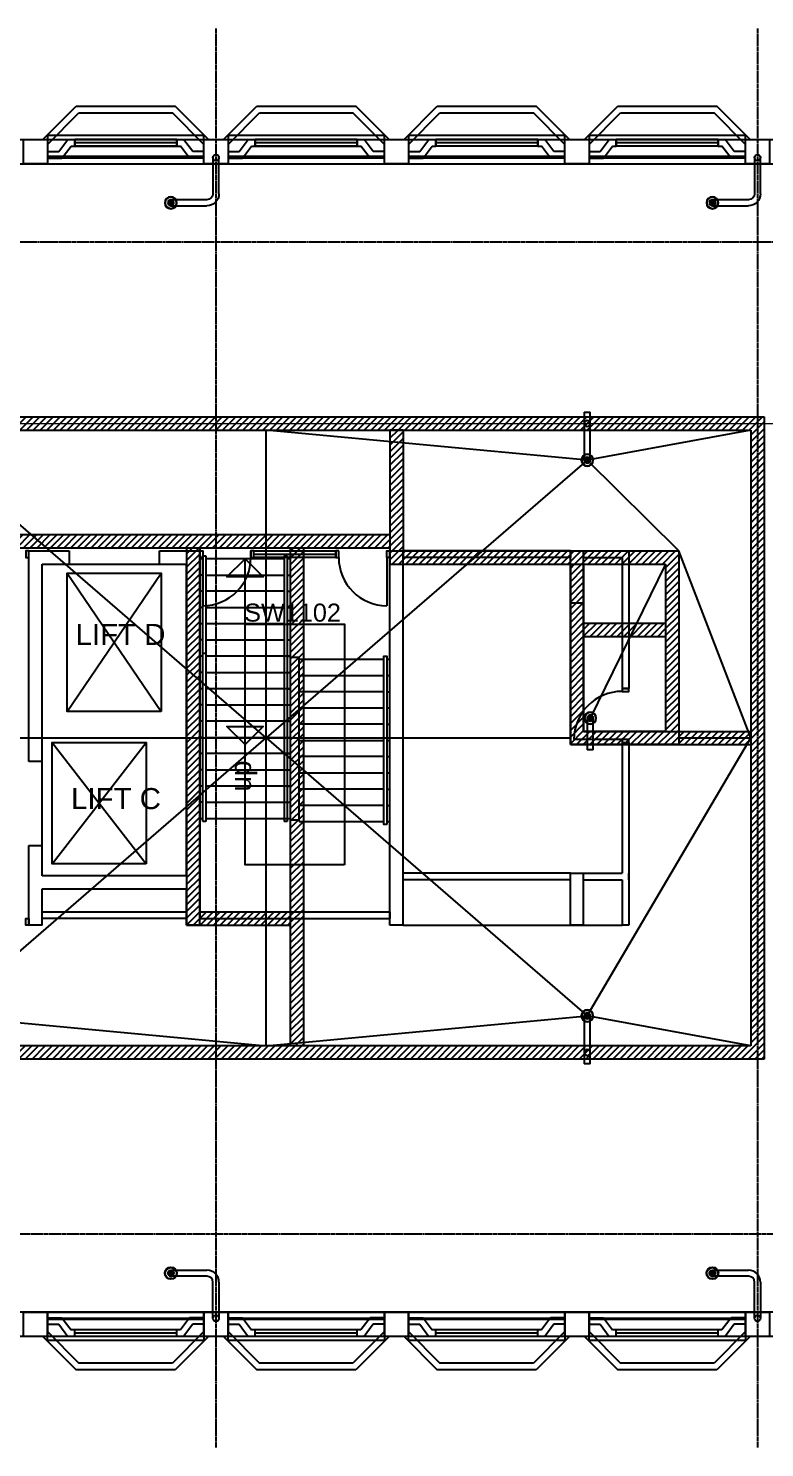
# Model space of a CAD drawing. Header units: millimetres. Extents: x -27283 to 25217, y -11774 to 11826.
# Drawn here: x 350 to 12585, y -11774 to 11826 of the extents above; entities that cross this region are included whole.
import ezdxf

# ---------------------------------------------------------------- set-up
doc = ezdxf.new("R2010")
doc.units = ezdxf.units.MM
doc.linetypes.add('PCENTRE', pattern=[50.8, 31.75, -6.35, 6.35, -6.35])
doc.linetypes.add('PCENTRE2', pattern=[28.575, 19.05, -3.175, 3.175, -3.175])
for name, color, linetype in [('Boundaries_and_building_grids', 140, 'PCENTRE2'), ('Columns_conc_steel_timber', 5, 'Continuous'), ('Eleventh Floor - Doors Windows and Openings', 1, 'Continuous'), ('Eleventh Floor - General', 1, 'Continuous'), ('Eleventh Floor - Stairs', 7, 'Continuous'), ('Eleventh Floor - Structural Members', 7, 'Continuous'), ('Eleventh Floor - Text and Leaders', 7, 'Continuous'), ('Eleventh Floor - Walls', 1, 'Continuous'), ('Lift Motor Room Roof - Piped Services', 7, 'Continuous'), ('Lift Motor Room Roof - Roofs', 7, 'Continuous'), ('Rain_and_storm_water', 1, 'Continuous'), ('Roof - Piped Services', 7, 'Continuous'), ('Roof - Roofs', 7, 'Continuous'), ('Roof - Stairs', 7, 'Continuous'), ('Roof - Structural Members', 7, 'Continuous'), ('Roof - Walls', 7, 'Continuous'), ('Tenth Floor - Doors Windows and Openings', 7, 'Continuous')]:
    doc.layers.add(name, color=color, linetype=linetype)
doc.styles.add('arial', font='arial.ttf')
pattern_1 = [(0, (-13468.7696, -115.976), (0, 6.25), [])]

# ---------------------------------------------------------------- blocks, each defined once
blk = doc.blocks.new('LH RW Outlet')
at = {"layer": 'Roof - Piped Services', "linetype": 'Continuous'}
h = blk.add_hatch(dxfattribs=at)
h.set_pattern_fill('lines', color=2, scale=6.25, style=0)
h.set_pattern_definition(pattern_1)
h.paths.add_polyline_path([(700, -750, -1), (800, -750, -1)])
at = {"layer": 'Roof - Piped Services', "color": 4, "linetype": 'Continuous', "lineweight": -3}
for p, q in [((-50, -600), (-50, 0)), ((50, 0), (50, -600)), ((150, -700), (750, -700)), ((750, -800), (150, -800))]:
    blk.add_line(p, q, dxfattribs=at)
at = {"layer": 'Roof - Piped Services', "color": 4, "linetype": 'Continuous'}
blk.add_circle((750, -750), 100, dxfattribs=at)
at = {"layer": 'Roof - Piped Services', "color": 1, "linetype": 'Continuous'}
for radius in [93.8, 50]:
    blk.add_circle((750, -750), radius, dxfattribs=at)
at = {"layer": 'Roof - Piped Services', "color": 2, "linetype": 'Continuous'}
blk.add_circle((750, -750), 50, dxfattribs=at)
at = {"layer": 'Roof - Piped Services', "color": 4, "linetype": 'Continuous', "lineweight": -3}
for radius in [200, 100]:
    blk.add_arc((150, -600), radius, 180, 270, dxfattribs=at)
blk = doc.blocks.new('RW Outlet upper')
at = {"layer": 'Lift Motor Room Roof - Piped Services', "linetype": 'Continuous'}
h = blk.add_hatch(dxfattribs=at)
h.set_pattern_fill('lines', color=2, scale=6.25, style=0)
h.set_pattern_definition(pattern_1)
h.paths.add_polyline_path([(700, -750, -1), (800, -750, -1)])
at = {"layer": 'Lift Motor Room Roof - Piped Services', "color": 4, "linetype": 'Continuous', "lineweight": -3}
for p, q in [((700, -140, -4080), (700, 50, -4080)), ((800, 50, -4080), (700, 50, -4080)), ((800, 50, -4080), (800, -140, -4080)), ((700, -750), (700, -140)), ((800, -140), (800, -750))]:
    blk.add_line(p, q, dxfattribs=at)
blk.add_circle((750, -140, -4080), 50, dxfattribs=at)
blk.add_circle((750, -140, -4080), 50, dxfattribs=at)
at = {"layer": 'Lift Motor Room Roof - Piped Services', "color": 4, "linetype": 'Continuous'}
blk.add_circle((750, -750), 100, dxfattribs=at)
at = {"layer": 'Lift Motor Room Roof - Piped Services', "color": 1, "linetype": 'Continuous'}
for radius in [93.8, 50]:
    blk.add_circle((750, -750), radius, dxfattribs=at)
at = {"layer": 'Lift Motor Room Roof - Piped Services', "color": 2, "linetype": 'Continuous'}
blk.add_circle((750, -750), 50, dxfattribs=at)
blk = doc.blocks.new('RW Outlet upper(1)')
at = {"layer": 'Lift Motor Room Roof - Piped Services', "linetype": 'Continuous'}
h = blk.add_hatch(dxfattribs=at)
h.set_pattern_fill('lines', color=2, scale=6.25, style=0)
h.set_pattern_definition(pattern_1)
h.paths.add_polyline_path([(700, -750, -1), (800, -750, -1)])
at = {"layer": 'Lift Motor Room Roof - Piped Services', "color": 4, "linetype": 'Continuous', "lineweight": -3}
for p, q in [((700, -750), (700, -221)), ((800, -221), (700, -221)), ((800, -221), (800, -750))]:
    blk.add_line(p, q, dxfattribs=at)
at = {"layer": 'Lift Motor Room Roof - Piped Services', "color": 4, "linetype": 'Continuous'}
blk.add_circle((750, -750), 100, dxfattribs=at)
at = {"layer": 'Lift Motor Room Roof - Piped Services', "color": 1, "linetype": 'Continuous'}
for radius in [93.8, 50]:
    blk.add_circle((750, -750), radius, dxfattribs=at)
at = {"layer": 'Lift Motor Room Roof - Piped Services', "color": 2, "linetype": 'Continuous'}
blk.add_circle((750, -750), 50, dxfattribs=at)

msp = doc.modelspace()

# ---------------------------------------------------------------- hatches: boundary and pattern name
at = {"layer": 'Roof - Walls', "linetype": 'Continuous', "lineweight": -3}
h = msp.add_hatch(dxfattribs=at)
h.set_pattern_fill('ANSI31', color=8, scale=25)
h.paths.add_polyline_path([(-14643, 5366), (12577, 5366), (12577, -5314), (-14643, -5314)])
h.paths.add_polyline_path([(-14423, 5146), (12357, 5146), (12357, -5094), (-14423, -5094)])
h = msp.add_hatch(dxfattribs=at)
h.set_pattern_fill('ANSI31', color=8, scale=25)
h.paths.add_polyline_path([(6577, 5146), (6577, 5146), (6577, 3136), (11157, 3136), (11157, 2916), (6357, 2916), (6357, 5146)])
h = msp.add_hatch(dxfattribs=at)
h.set_pattern_fill('ANSI31', color=8, scale=25)
h.paths.add_polyline_path([(-8423, 3407), (6357, 3407), (6357, 3187), (-8423, 3187)])
h = msp.add_hatch(dxfattribs=at)
h.set_pattern_fill('ANSI31', color=8, scale=25)
h.paths.add_polyline_path([(3197, 3187), (3197, -2864), (4702, -2864), (4702, -2864), (4702, -3084), (2977, -3084), (2977, 3187)])
h = msp.add_hatch(dxfattribs=at)
h.set_pattern_fill('ANSI31', color=8, scale=25)
h.paths.add_polyline_path([(4922, 3187), (4922, -5094), (4702, -5094), (4702, 3187)])
h = msp.add_hatch(dxfattribs=at)
h.set_pattern_fill('ANSI31', color=8, scale=25)
h.paths.add_polyline_path([(9577, 2916), (9577, 136), (12357, 136), (12357, -84), (9357, -84), (9357, 2916)])
h = msp.add_hatch(dxfattribs=at)
h.set_pattern_fill('ANSI31', color=8, scale=25)
h.paths.add_polyline_path([(11157, 2916), (11157, 136), (10937, 136), (10937, 2916)])
h = msp.add_hatch(dxfattribs=at)
h.set_pattern_fill('ANSI31', color=8, scale=25)
h.paths.add_polyline_path([(9577, 1936), (10937, 1936), (10937, 1716), (9577, 1716)])

# ---------------------------------------------------------------- linework, layer by layer
at = {"layer": 'Boundaries_and_building_grids', "color": 140, "linetype": 'PCENTRE', "lineweight": -3}
for p, q in [((3467, 11826), (3467, -11774)), ((12467, 11826), (12467, -11774)), ((-27283, 8276), (25217, 8276)), ((25217, -8224), (-27283, -8224))]:
    msp.add_line(p, q, dxfattribs=at)
at = {"layer": 'Columns_conc_steel_timber', "color": 5, "linetype": 'Continuous', "elevation": 37950}
for points in [[(667, 9576), (267, 9576), (267, 9976), (667, 9976), (667, 9576)], [(3667, 9576), (3267, 9576), (3267, 9976), (3667, 9976), (3667, 9576)], [(6667, 9576), (6267, 9576), (6267, 9976), (6667, 9976), (6667, 9576)], [(9667, 9576), (9267, 9576), (9267, 9976), (9667, 9976), (9667, 9576)], [(12667, 9576), (12267, 9576), (12267, 9976), (12667, 9976), (12667, 9576)], [(667, -9924), (267, -9924), (267, -9524), (667, -9524), (667, -9924)], [(3667, -9924), (3267, -9924), (3267, -9524), (3667, -9524), (3667, -9924)], [(6667, -9924), (6267, -9924), (6267, -9524), (6667, -9524), (6667, -9924)], [(9667, -9924), (9267, -9924), (9267, -9524), (9667, -9524), (9667, -9924)], [(12667, -9924), (12267, -9924), (12267, -9524), (12667, -9524), (12667, -9924)]]:
    msp.add_lwpolyline(points, dxfattribs=at)
at = {"layer": 'Eleventh Floor - Doors Windows and Openings', "color": 1, "linetype": 'Continuous'}
for p, q in [((1120, 9866, 37950), (1120, 9976, 37950)), ((2814, 9976, 37950), (1120, 9976, 37950)), ((2814, 9921, 37950), (1120, 9921, 37950)), ((2814, 9866, 37950), (2814, 9976, 37950)), ((5814, 9976, 37950), (4120, 9976, 37950)), ((4120, 9866, 37950), (4120, 9976, 37950)), ((5814, 9921, 37950), (4120, 9921, 37950)), ((5814, 9866, 37950), (5814, 9976, 37950)), ((7120, 9866, 37950), (7120, 9976, 37950)), ((8814, 9976, 37950), (7120, 9976, 37950)), ((8814, 9921, 37950), (7120, 9921, 37950)), ((8814, 9866, 37950), (8814, 9976, 37950)), ((11814, 9976, 37950), (10120, 9976, 37950)), ((10120, 9866, 37950), (10120, 9976, 37950)), ((11814, 9921, 37950), (10120, 9921, 37950)), ((11814, 9866, 37950), (11814, 9976, 37950)), ((2814, 9866, 37950), (1120, 9866, 37950)), ((5814, 9866, 37950), (4120, 9866, 37950)), ((8814, 9866, 37950), (7120, 9866, 37950)), ((11814, 9866, 37950), (10120, 9866, 37950)), ((4047, 3026, 37950), (4047, 3136, 37950)), ((4097, 3026, 37950), (4097, 3136, 37950)), ((4097, 3136, 37950), (5457, 3136, 37950)), ((4097, 3026, 37950), (4097, 3136, 37950)), ((5457, 3026, 37950), (5457, 3136, 37950)), ((5507, 3026, 37950), (5507, 3136, 37950)), ((3247, 3026, 37950), (3247, 2226, 37950)), ((5457, 3026, 37950), (4097, 3026, 37950)), ((6307, 3026, 37950), (6307, 2226, 37950)), ((10217, 1, 37950), (9417, 1, 37950)), ((357, -3084, 37950), (357, -2974, 37950)), ((1120, -9924, 37950), (1120, -9814, 37950)), ((2814, -9814, 37950), (1120, -9814, 37950)), ((2814, -9869, 37950), (1120, -9869, 37950)), ((2814, -9924, 37950), (2814, -9814, 37950)), ((5814, -9814, 37950), (4120, -9814, 37950)), ((4120, -9924, 37950), (4120, -9814, 37950)), ((5814, -9869, 37950), (4120, -9869, 37950)), ((5814, -9924, 37950), (5814, -9814, 37950)), ((7120, -9924, 37950), (7120, -9814, 37950)), ((8814, -9814, 37950), (7120, -9814, 37950)), ((8814, -9869, 37950), (7120, -9869, 37950)), ((8814, -9924, 37950), (8814, -9814, 37950)), ((11814, -9814, 37950), (10120, -9814, 37950)), ((10120, -9924, 37950), (10120, -9814, 37950)), ((11814, -9869, 37950), (10120, -9869, 37950)), ((11814, -9924, 37950), (11814, -9814, 37950)), ((2814, -9924, 37950), (1120, -9924, 37950)), ((5814, -9924, 37950), (4120, -9924, 37950)), ((8814, -9924, 37950), (7120, -9924, 37950)), ((11814, -9924, 37950), (10120, -9924, 37950))]:
    msp.add_line(p, q, dxfattribs=at)
at = {"layer": 'Eleventh Floor - Doors Windows and Openings', "color": 1, "linetype": 'Continuous', "elevation": 37950}
for points in [[(357, 3136), (307, 3136), (307, 3026), (357, 3026), (357, 3136)], [(3247, 3026), (3197, 3026), (3197, 3136), (3247, 3136), (3247, 3026)], [(4097, 3081), (4097, 3081), (5457, 3081)], [(6357, 3026), (6307, 3026), (6307, 3136), (6357, 3136), (6357, 3026)], [(10217, 851), (10217, 801), (10327, 801), (10327, 851), (10217, 851)], [(10217, 1), (10217, -49), (10327, -49), (10327, 1), (10217, 1)], [(357, -3084), (307, -3084), (307, -2974), (357, -2974), (357, -3084)]]:
    msp.add_lwpolyline(points, dxfattribs=at)
for points in [[(4097, 3136), (4047, 3136), (4047, 3026), (4097, 3026)], [(5507, 3136), (5457, 3136), (5457, 3026), (5507, 3026)]]:
    msp.add_lwpolyline(points, close=True, dxfattribs=at)
at = {"layer": 'Eleventh Floor - Doors Windows and Openings', "color": 1, "linetype": 'Continuous'}
for centre, start, end in [((3247, 3026, 37950), 270, 0), ((6307, 3026, 37950), 180, 270), ((10217, 1, 37950), 90, 180)]:
    msp.add_arc(centre, 800, start, end, dxfattribs=at)
at = {"layer": 'Eleventh Floor - General', "color": 1, "linetype": 'Continuous', "lineweight": 0}
msp.add_xline((-11653, 5256, 37950), (1, 0), dxfattribs=at)
at = {"layer": 'Eleventh Floor - Stairs', "color": 8, "linetype": 'Continuous'}
for p, q in [((996, 2764, 37950), (2558, 464, 37950)), ((996, 464, 37950), (2558, 2764, 37950)), ((746, -2068, 37950), (2309, -47, 37950)), ((746, -47, 37950), (2309, -2068, 37950))]:
    msp.add_line(p, q, dxfattribs=at)
at = {"layer": 'Eleventh Floor - Stairs', "color": 1, "linetype": 'Continuous'}
for p, q in [((3247, 1436, 37950), (3297, 1436, 37950)), ((3247, -1364, 37950), (3247, 1436, 37950)), ((3297, 1436, 37950), (3297, -1364, 37950)), ((3197, -1314, 37950), (3197, 1386, 37950)), ((3247, 1386, 37950), (3197, 1386, 37950)), ((4702, 1386, 37950), (3297, 1386, 37950)), ((4702, 1386, 37950), (4702, -1339, 37950)), ((4702, 1370, 37950), (4852, 1370, 37950)), ((4852, -1364, 37950), (4852, 1370, 37950)), ((4852, 1336, 37950), (6257, 1336, 37950)), ((6307, 1336, 37950), (6357, 1336, 37950)), ((6357, -1364, 37950), (6357, 1336, 37950)), ((3247, 1116, 37950), (3197, 1116, 37950)), ((3297, 1116, 37950), (4702, 1116, 37950)), ((4852, 1066, 37950), (6257, 1066, 37950)), ((6307, 1066, 37950), (6357, 1066, 37950)), ((3247, 846, 37950), (3197, 846, 37950)), ((4702, 846, 37950), (3297, 846, 37950)), ((6257, 796, 37950), (4852, 796, 37950)), ((6307, 796, 37950), (6357, 796, 37950)), ((3247, 576, 37950), (3197, 576, 37950)), ((3297, 576, 37950), (4702, 576, 37950)), ((4852, 526, 37950), (6257, 526, 37950)), ((6307, 526, 37950), (6357, 526, 37950)), ((3247, 306, 37950), (3197, 306, 37950)), ((4702, 306, 37950), (3297, 306, 37950)), ((6257, 256, 37950), (4852, 256, 37950)), ((6307, 256, 37950), (6357, 256, 37950)), ((3247, 36, 37950), (3197, 36, 37950)), ((3297, 36, 37950), (4702, 36, 37950)), ((3247, -234, 37950), (3197, -234, 37950)), ((4702, -234, 37950), (3297, -234, 37950)), ((4852, -14, 37950), (6257, -14, 37950)), ((6307, -14, 37950), (6357, -14, 37950)), ((6257, -284, 37950), (4852, -284, 37950)), ((6307, -284, 37950), (6357, -284, 37950)), ((3247, -504, 37950), (3197, -504, 37950)), ((3297, -504, 37950), (4702, -504, 37950)), ((4852, -554, 37950), (6257, -554, 37950)), ((6307, -554, 37950), (6357, -554, 37950)), ((3247, -774, 37950), (3197, -774, 37950)), ((4702, -774, 37950), (3297, -774, 37950)), ((6257, -824, 37950), (4852, -824, 37950)), ((6307, -824, 37950), (6357, -824, 37950)), ((3247, -1044, 37950), (3197, -1044, 37950)), ((3297, -1044, 37950), (4702, -1044, 37950)), ((6257, -1094, 37950), (4852, -1094, 37950)), ((6307, -1094, 37950), (6357, -1094, 37950)), ((3197, -1314, 37950), (3247, -1314, 37950)), ((3297, -1364, 37950), (3247, -1364, 37950)), ((3297, -1314, 37950), (4702, -1314, 37950)), ((4852, -1339, 37950), (4702, -1339, 37950)), ((4852, -1364, 37950), (6257, -1364, 37950)), ((6307, -1364, 37950), (6357, -1364, 37950))]:
    msp.add_line(p, q, dxfattribs=at)
at = {"layer": 'Eleventh Floor - Stairs', "color": 8, "linetype": 'Continuous', "elevation": 37950}
for points in [[(2558, 464), (996, 464), (996, 2764), (2558, 2764), (2558, 464)], [(2309, -2068), (746, -2068), (746, -47), (2309, -47), (2309, -2068)]]:
    msp.add_lwpolyline(points, dxfattribs=at)
at = {"layer": 'Eleventh Floor - Stairs', "color": 1, "linetype": 'Continuous', "elevation": 37950}
for points in [[(3950, 216), (3950, 1917), (5605, 1917), (5605, -2084)], [(6307, -1414), (6257, -1414), (6257, 1386), (6307, 1386), (6307, -1414)], [(3950, -84), (3650, 216), (4250, 216), (3950, -84)], [(5605, -2084), (3950, -2084), (3950, -84)]]:
    msp.add_lwpolyline(points, dxfattribs=at)
at = {"layer": 'Eleventh Floor - Structural Members', "color": 5, "linetype": 'Continuous'}
for p, q in [((357, -364, 37950), (357, 3136, 37950)), ((357, 3136, 37950), (1027, 3136, 37950)), ((1027, 3136, 37950), (1027, 2916, 37950)), ((2527, 3136, 37950), (3197, 3136, 37950)), ((2527, 2916, 37950), (2527, 3136, 37950)), ((3197, -3084, 37950), (3197, 3136, 37950)), ((6357, 3136, 37950), (6577, 3136, 37950)), ((6357, -3084, 37950), (6357, 3136, 37950)), ((6577, 3136, 37950), (6577, 3026, 37950)), ((6577, -3084, 37950), (6577, 3136, 37950)), ((9357, 3136, 37950), (9357, 3026, 37950)), ((9357, 2276, 37950), (9357, 3136, 37950)), ((9357, 3136, 37950), (9577, 3136, 37950)), ((9577, 3136, 37950), (9577, 3026, 37950)), ((9577, 2276, 37950), (9577, 3136, 37950)), ((577, -364, 37950), (577, 2916, 37950)), ((577, 2916, 37950), (1027, 2916, 37950)), ((1027, 2916, 37950), (2527, 2916, 37950)), ((2527, 2916, 37950), (2977, 2916, 37950)), ((2977, -2264, 37950), (2977, 2916, 37950)), ((9357, 2276, 37950), (9577, 2276, 37950)), ((577, -364, 37950), (357, -364, 37950)), ((577, -1764, 37950), (577, -364, 37950)), ((357, -3084, 37950), (357, -1764, 37950)), ((357, -1764, 37950), (577, -1764, 37950)), ((577, -2264, 37950), (577, -1764, 37950)), ((2977, -2264, 37950), (577, -2264, 37950)), ((6577, -2334, 37950), (6577, -2224, 37950)), ((9357, -2334, 37950), (9357, -2224, 37950)), ((9357, -3084, 37950), (9357, -2224, 37950)), ((9357, -2224, 37950), (9577, -2224, 37950)), ((9577, -2334, 37950), (9577, -2224, 37950)), ((9577, -3084, 37950), (9577, -2224, 37950)), ((577, -3084, 37950), (577, -2484, 37950)), ((577, -2484, 37950), (2977, -2484, 37950)), ((2977, -3084, 37950), (2977, -2484, 37950)), ((577, -3084, 37950), (357, -3084, 37950)), ((3197, -3084, 37950), (2977, -3084, 37950)), ((6577, -3084, 37950), (6357, -3084, 37950)), ((9577, -3084, 37950), (9357, -3084, 37950))]:
    msp.add_line(p, q, dxfattribs=at)
at = {"layer": 'Eleventh Floor - Structural Members', "color": 5, "linetype": 'Continuous', "elevation": 37950}
for points in [[(667, 9576), (267, 9576), (267, 9976), (667, 9976), (667, 9576)], [(3667, 9576), (3267, 9576), (3267, 9976), (3667, 9976), (3667, 9576)], [(6667, 9576), (6267, 9576), (6267, 9976), (6667, 9976), (6667, 9576)], [(9667, 9576), (9267, 9576), (9267, 9976), (9667, 9976), (9667, 9576)], [(12667, 9576), (12267, 9576), (12267, 9976), (12667, 9976), (12667, 9576)], [(667, -9924), (267, -9924), (267, -9524), (667, -9524), (667, -9924)], [(3667, -9924), (3267, -9924), (3267, -9524), (3667, -9524), (3667, -9924)], [(6667, -9924), (6267, -9924), (6267, -9524), (6667, -9524), (6667, -9924)], [(9667, -9924), (9267, -9924), (9267, -9524), (9667, -9524), (9667, -9924)], [(12667, -9924), (12267, -9924), (12267, -9524), (12667, -9524), (12667, -9924)]]:
    msp.add_lwpolyline(points, dxfattribs=at)
at = {"layer": 'Eleventh Floor - Walls', "color": 3, "linetype": 'Continuous'}
for p, q in [((592, 9976, 37950), (1144, 10531, 37950)), ((667, 9894, 37950), (1190, 10421, 37950)), ((1144, 10531, 37950), (2790, 10531, 37950)), ((1190, 10421, 37950), (2744, 10421, 37950)), ((3267, 9894, 37950), (2744, 10421, 37950)), ((3343, 9976, 37950), (2790, 10531, 37950)), ((3592, 9976, 37950), (4144, 10531, 37950)), ((3667, 9894, 37950), (4190, 10421, 37950)), ((4144, 10531, 37950), (5790, 10531, 37950)), ((4190, 10421, 37950), (5744, 10421, 37950)), ((6267, 9894, 37950), (5744, 10421, 37950)), ((6343, 9976, 37950), (5790, 10531, 37950)), ((6592, 9976, 37950), (7144, 10531, 37950)), ((6667, 9894, 37950), (7190, 10421, 37950)), ((7144, 10531, 37950), (8790, 10531, 37950)), ((7190, 10421, 37950), (8744, 10421, 37950)), ((9267, 9894, 37950), (8744, 10421, 37950)), ((9343, 9976, 37950), (8790, 10531, 37950)), ((9592, 9976, 37950), (10144, 10531, 37950)), ((9667, 9894, 37950), (10190, 10421, 37950)), ((10144, 10531, 37950), (11790, 10531, 37950)), ((10190, 10421, 37950), (11744, 10421, 37950)), ((12267, 9894, 37950), (11744, 10421, 37950)), ((12343, 9976, 37950), (11790, 10531, 37950)), ((854, 9776, 37950), (1004, 9976, 37950)), ((1004, 9976, 37950), (2930, 9976, 37950)), ((1120, 9976, 37950), (1120, 9866, 37950)), ((2814, 9976, 37950), (2814, 9866, 37950)), ((3081, 9776, 37950), (2930, 9976, 37950)), ((3854, 9776, 37950), (4004, 9976, 37950)), ((4004, 9976, 37950), (5930, 9976, 37950)), ((4120, 9976, 37950), (4120, 9866, 37950)), ((5814, 9976, 37950), (5814, 9866, 37950)), ((6081, 9776, 37950), (5930, 9976, 37950)), ((6854, 9776, 37950), (7004, 9976, 37950)), ((7004, 9976, 37950), (7120, 9976, 37950)), ((7120, 9976, 37950), (7120, 9866, 37950)), ((8814, 9976, 37950), (8814, 9866, 37950)), ((8814, 9976, 37950), (8930, 9976, 37950)), ((9081, 9776, 37950), (8930, 9976, 37950)), ((9854, 9776, 37950), (10004, 9976, 37950)), ((10004, 9976, 37950), (10120, 9976, 37950)), ((10120, 9976, 37950), (10120, 9866, 37950)), ((11814, 9976, 37950), (11930, 9976, 37950)), ((11814, 9976, 37950), (11814, 9866, 37950)), ((12081, 9776, 37950), (11930, 9976, 37950)), ((667, 9776, 37950), (854, 9776, 37950)), ((908, 9666, 37950), (1058, 9866, 37950)), ((1058, 9866, 37950), (2876, 9866, 37950)), ((3027, 9666, 37950), (2876, 9866, 37950)), ((3267, 9776, 37950), (3081, 9776, 37950)), ((3667, 9776, 37950), (3854, 9776, 37950)), ((3908, 9666, 37950), (4058, 9866, 37950)), ((4058, 9866, 37950), (5876, 9866, 37950)), ((6027, 9666, 37950), (5876, 9866, 37950)), ((6267, 9776, 37950), (6081, 9776, 37950)), ((6667, 9776, 37950), (6854, 9776, 37950)), ((6908, 9666, 37950), (7058, 9866, 37950)), ((7058, 9866, 37950), (7120, 9866, 37950)), ((8814, 9866, 37950), (8876, 9866, 37950)), ((9027, 9666, 37950), (8876, 9866, 37950)), ((9267, 9776, 37950), (9081, 9776, 37950)), ((9667, 9776, 37950), (9854, 9776, 37950)), ((9908, 9666, 37950), (10058, 9866, 37950)), ((10058, 9866, 37950), (10120, 9866, 37950)), ((11814, 9866, 37950), (11876, 9866, 37950)), ((12027, 9666, 37950), (11876, 9866, 37950)), ((12267, 9776, 37950), (12081, 9776, 37950)), ((667, 9666, 37950), (908, 9666, 37950)), ((3267, 9666, 37950), (3027, 9666, 37950)), ((3667, 9666, 37950), (3908, 9666, 37950)), ((6267, 9666, 37950), (6027, 9666, 37950)), ((6667, 9666, 37950), (6908, 9666, 37950)), ((9267, 9666, 37950), (9027, 9666, 37950)), ((9667, 9666, 37950), (9908, 9666, 37950)), ((12267, 9666, 37950), (12027, 9666, 37950)), ((667, -9614, 37950), (908, -9614, 37950)), ((908, -9614, 37950), (1058, -9814, 37950)), ((3027, -9614, 37950), (2876, -9814, 37950)), ((3267, -9614, 37950), (3027, -9614, 37950)), ((3667, -9614, 37950), (3908, -9614, 37950)), ((3908, -9614, 37950), (4058, -9814, 37950)), ((6027, -9614, 37950), (5876, -9814, 37950)), ((6267, -9614, 37950), (6027, -9614, 37950)), ((6667, -9614, 37950), (6908, -9614, 37950)), ((6908, -9614, 37950), (7058, -9814, 37950)), ((9027, -9614, 37950), (8876, -9814, 37950)), ((9267, -9614, 37950), (9027, -9614, 37950)), ((9667, -9614, 37950), (9908, -9614, 37950)), ((9908, -9614, 37950), (10058, -9814, 37950)), ((12027, -9614, 37950), (11876, -9814, 37950)), ((12267, -9614, 37950), (12027, -9614, 37950)), ((667, -9724, 37950), (854, -9724, 37950)), ((667, -9842, 37950), (1190, -10369, 37950)), ((854, -9724, 37950), (1004, -9924, 37950)), ((1120, -9814, 37950), (1058, -9814, 37950)), ((1120, -9924, 37950), (1120, -9814, 37950)), ((3267, -9842, 37950), (2744, -10369, 37950)), ((2814, -9924, 37950), (2814, -9814, 37950)), ((2876, -9814, 37950), (2814, -9814, 37950)), ((3081, -9724, 37950), (2930, -9924, 37950)), ((3267, -9724, 37950), (3081, -9724, 37950)), ((3667, -9724, 37950), (3854, -9724, 37950)), ((3667, -9842, 37950), (4190, -10369, 37950)), ((3854, -9724, 37950), (4004, -9924, 37950)), ((4120, -9814, 37950), (4058, -9814, 37950)), ((4120, -9924, 37950), (4120, -9814, 37950)), ((6267, -9842, 37950), (5744, -10369, 37950)), ((5814, -9924, 37950), (5814, -9814, 37950)), ((5876, -9814, 37950), (5814, -9814, 37950)), ((6081, -9724, 37950), (5930, -9924, 37950)), ((6267, -9724, 37950), (6081, -9724, 37950)), ((6667, -9724, 37950), (6854, -9724, 37950)), ((6667, -9842, 37950), (7190, -10369, 37950)), ((6854, -9724, 37950), (7004, -9924, 37950)), ((7120, -9814, 37950), (7058, -9814, 37950)), ((7120, -9924, 37950), (7120, -9814, 37950)), ((9267, -9842, 37950), (8744, -10369, 37950)), ((8814, -9924, 37950), (8814, -9814, 37950)), ((8876, -9814, 37950), (8814, -9814, 37950)), ((9081, -9724, 37950), (8930, -9924, 37950)), ((9267, -9724, 37950), (9081, -9724, 37950)), ((9667, -9724, 37950), (9854, -9724, 37950)), ((9667, -9842, 37950), (10190, -10369, 37950)), ((9854, -9724, 37950), (10004, -9924, 37950)), ((10120, -9814, 37950), (10058, -9814, 37950)), ((10120, -9924, 37950), (10120, -9814, 37950)), ((12267, -9842, 37950), (11744, -10369, 37950)), ((11876, -9814, 37950), (11814, -9814, 37950)), ((11814, -9924, 37950), (11814, -9814, 37950)), ((12081, -9724, 37950), (11930, -9924, 37950)), ((12267, -9724, 37950), (12081, -9724, 37950)), ((592, -9924, 37950), (1144, -10479, 37950)), ((1120, -9924, 37950), (1004, -9924, 37950)), ((3343, -9924, 37950), (2790, -10479, 37950)), ((2930, -9924, 37950), (2814, -9924, 37950)), ((3592, -9924, 37950), (4144, -10479, 37950)), ((4120, -9924, 37950), (4004, -9924, 37950)), ((6343, -9924, 37950), (5790, -10479, 37950)), ((5930, -9924, 37950), (5814, -9924, 37950)), ((6592, -9924, 37950), (7144, -10479, 37950)), ((7120, -9924, 37950), (7004, -9924, 37950)), ((9343, -9924, 37950), (8790, -10479, 37950)), ((8930, -9924, 37950), (8814, -9924, 37950)), ((9592, -9924, 37950), (10144, -10479, 37950)), ((10120, -9924, 37950), (10004, -9924, 37950)), ((12343, -9924, 37950), (11790, -10479, 37950)), ((11930, -9924, 37950), (11814, -9924, 37950)), ((2744, -10369, 37950), (1190, -10369, 37950)), ((5744, -10369, 37950), (4190, -10369, 37950)), ((8744, -10369, 37950), (7190, -10369, 37950)), ((11744, -10369, 37950), (10190, -10369, 37950)), ((2790, -10479, 37950), (1144, -10479, 37950)), ((5790, -10479, 37950), (4144, -10479, 37950)), ((8790, -10479, 37950), (7144, -10479, 37950)), ((11790, -10479, 37950), (10144, -10479, 37950))]:
    msp.add_line(p, q, dxfattribs=at)
at = {"layer": 'Eleventh Floor - Walls', "color": 2, "linetype": 'Continuous'}
for p, q in [((9357, 3136, 37950), (6577, 3136, 37950)), ((9577, 3136, 37950), (10327, 3136, 37950)), ((10327, 3136, 37950), (10327, 851, 37950)), ((9357, 3026, 37950), (6577, 3026, 37950)), ((9577, 3026, 37950), (10217, 3026, 37950)), ((10217, 3026, 37950), (10217, 851, 37950)), ((10217, 851, 37950), (10327, 851, 37950)), ((10217, -49, 37950), (10217, -2224, 37950)), ((10217, -49, 37950), (10327, -49, 37950)), ((10327, -49, 37950), (10327, -3084, 37950)), ((9357, -2224, 37950), (6577, -2224, 37950)), ((9357, -2334, 37950), (6577, -2334, 37950)), ((9577, -2224, 37950), (10217, -2224, 37950)), ((9577, -2334, 37950), (10217, -2334, 37950)), ((10217, -2334, 37950), (10217, -3084, 37950)), ((10327, -2334, 37950), (10327, -2224, 37950)), ((10327, -3084, 37950), (10217, -3084, 37950))]:
    msp.add_line(p, q, dxfattribs=at)
at = {"layer": 'Eleventh Floor - Walls', "linetype": 'Continuous'}
msp.add_line((6577, -3084, 37950), (10217, -3084, 37950), dxfattribs=at)
at = {"layer": 'Eleventh Floor - Walls', "color": 2, "linetype": 'Continuous', "elevation": 37950}
for points in [[(2977, -2974), (577, -2974), (577, -2864), (2977, -2864), (2977, -2974)], [(3197, -2864), (3197, -2974), (6357, -2974)], [(3197, -2864), (6357, -2864), (6357, -2974)]]:
    msp.add_lwpolyline(points, dxfattribs=at)
at = {"layer": 'Lift Motor Room Roof - Roofs', "color": 4, "linetype": 'Continuous', "lineweight": -3}
for p, q in [((-14643, 5366, 46830), (12577, 5366, 46830)), ((12577, 5366, 46830), (12577, -5314, 46830)), ((9357, -84, 46830), (9357, 3136, 46830)), ((9357, 3136, 46830), (11157, 3136, 46830)), ((11157, 3136, 46830), (11157, -84, 46830)), ((11157, -84, 46830), (9357, -84, 46830)), ((12577, -5314, 46830), (-14643, -5314, 46830))]:
    msp.add_line(p, q, dxfattribs=at)
at = {"layer": 'Lift Motor Room Roof - Roofs', "color": 3, "linetype": 'Continuous', "lineweight": -3}
for p, q in [((-14423, 5146, 46830), (12357, 5146, 46830)), ((12357, 5146, 46830), (12357, -5094, 46830)), ((9577, 136, 46830), (9577, 2916, 46830)), ((9577, 2916, 46830), (10937, 2916, 46830)), ((10937, 2916, 46830), (10937, 136, 46830)), ((10937, 136, 46830), (9577, 136, 46830)), ((12357, -5094, 46830), (-14423, -5094, 46830))]:
    msp.add_line(p, q, dxfattribs=at)
at = {"layer": 'Lift Motor Room Roof - Roofs', "color": 1, "linetype": 'Continuous', "lineweight": -3}
for p, q in [((4302, -5094, 46830), (4302, 5146, 46830)), ((9637, 4646, 46830), (4302, 5146, 46830)), ((12357, 5146, 46830), (9637, 4646, 46830)), ((4302, 26, 46830), (-1033, 4646, 46830)), ((9637, 4646, 46830), (4302, 26, 46830)), ((11157, 3136, 46830), (9637, 4646, 46830)), ((12357, 26, 46830), (11157, 3136, 46830)), ((10937, 2916, 46830), (9687, 356, 46830)), ((-14423, 26, 46830), (9357, 26, 46830)), ((-1033, -4594, 46830), (4302, 26, 46830)), ((4302, 26, 46830), (9637, -4594, 46830)), ((9637, -4594, 46830), (12357, 26, 46830)), ((11157, 26, 46830), (12357, 26, 46830)), ((-1033, -4594, 46830), (4302, -5094, 46830)), ((4302, -5094, 46830), (9637, -4594, 46830)), ((12357, -5094, 46830), (9637, -4594, 46830))]:
    msp.add_line(p, q, dxfattribs=at)
at = {"layer": 'Roof - Roofs', "color": 3, "linetype": 'Continuous', "lineweight": -3}
for p, q in [((-25233, 9976, 42250), (23167, 9976, 42250)), ((-24833, 9576, 42250), (22767, 9576, 42250)), ((22767, -9524, 42250), (-24833, -9524, 42250)), ((23167, -9924, 42250), (-25233, -9924, 42250))]:
    msp.add_line(p, q, dxfattribs=at)
at = {"layer": 'Roof - Roofs', "color": 4, "linetype": 'Continuous', "lineweight": -3}
for centre in [(3467, 9676, 42250), (12467, 9676, 42250), (3467, -9624, 42250), (12467, -9624, 42250)]:
    msp.add_circle(centre, 50, dxfattribs=at)
at = {"layer": 'Roof - Stairs', "color": 1, "linetype": 'Continuous'}
for p, q in [((3197, -1314, 42250), (3197, 3006, 42250)), ((3247, 3006, 42250), (3197, 3006, 42250)), ((3247, -1364, 42250), (3247, 3056, 42250)), ((3247, 3056, 42250), (3297, 3056, 42250)), ((3297, 3056, 42250), (3297, -1364, 42250)), ((4602, 3006, 42250), (3297, 3006, 42250)), ((4602, 3056, 42250), (4652, 3056, 42250)), ((4602, 3056, 42250), (4602, -1364, 42250)), ((4652, 3056, 42250), (4652, -1364, 42250)), ((4702, 3006, 42250), (4652, 3006, 42250)), ((4702, 3006, 42250), (4702, -1314, 42250)), ((4702, 3006, 42250), (4702, -1314, 42250)), ((3247, 2736, 42250), (3197, 2736, 42250)), ((3297, 2736, 42250), (4602, 2736, 42250)), ((4652, 2736, 42250), (4702, 2736, 42250)), ((3247, 2466, 42250), (3197, 2466, 42250)), ((4602, 2466, 42250), (3297, 2466, 42250)), ((4652, 2466, 42250), (4702, 2466, 42250)), ((3247, 2196, 42250), (3197, 2196, 42250)), ((3297, 2196, 42250), (4602, 2196, 42250)), ((4652, 2196, 42250), (4702, 2196, 42250)), ((3247, 1926, 42250), (3197, 1926, 42250)), ((4602, 1926, 42250), (3297, 1926, 42250)), ((4652, 1926, 42250), (4702, 1926, 42250)), ((3247, 1656, 42250), (3197, 1656, 42250)), ((3297, 1656, 42250), (4602, 1656, 42250)), ((4652, 1656, 42250), (4702, 1656, 42250)), ((3247, 1386, 42250), (3197, 1386, 42250)), ((3247, 1386, 42250), (3197, 1386, 42250)), ((4702, 1386, 42250), (3297, 1386, 42250)), ((4602, 1386, 42250), (3297, 1386, 42250)), ((4652, 1386, 42250), (4702, 1386, 42250)), ((3247, 1116, 42250), (3197, 1116, 42250)), ((3297, 1116, 42250), (4602, 1116, 42250)), ((4652, 1116, 42250), (4702, 1116, 42250)), ((3247, 846, 42250), (3197, 846, 42250)), ((4602, 846, 42250), (3297, 846, 42250)), ((4652, 846, 42250), (4702, 846, 42250)), ((3247, 576, 42250), (3197, 576, 42250)), ((3297, 576, 42250), (4602, 576, 42250)), ((4652, 576, 42250), (4702, 576, 42250)), ((3247, 306, 42250), (3197, 306, 42250)), ((4602, 306, 42250), (3297, 306, 42250)), ((4652, 306, 42250), (4702, 306, 42250)), ((4652, 306, 42250), (4702, 306, 42250)), ((3247, 36, 42250), (3197, 36, 42250)), ((3297, 36, 42250), (4602, 36, 42250)), ((4652, 36, 42250), (4702, 36, 42250)), ((3247, -234, 42250), (3197, -234, 42250)), ((4602, -234, 42250), (3297, -234, 42250)), ((4652, -234, 42250), (4702, -234, 42250)), ((3247, -504, 42250), (3197, -504, 42250)), ((3297, -504, 42250), (4602, -504, 42250)), ((4652, -504, 42250), (4702, -504, 42250)), ((3247, -774, 42250), (3197, -774, 42250)), ((4602, -774, 42250), (3297, -774, 42250)), ((4652, -774, 42250), (4702, -774, 42250)), ((3247, -1044, 42250), (3197, -1044, 42250)), ((3297, -1044, 42250), (4602, -1044, 42250)), ((4652, -1044, 42250), (4702, -1044, 42250)), ((3197, -1314, 42250), (3247, -1314, 42250)), ((3297, -1364, 42250), (3247, -1364, 42250)), ((3297, -1314, 42250), (4602, -1314, 42250)), ((4652, -1364, 42250), (4602, -1364, 42250)), ((4652, -1314, 42250), (4702, -1314, 42250))]:
    msp.add_line(p, q, dxfattribs=at)
at = {"layer": 'Roof - Stairs', "color": 1, "linetype": 'Continuous', "elevation": 42250}
for points in [[(3950, 3006), (4250, 2706), (3650, 2706), (3950, 3006)], [(4702, -2084), (3950, -2084), (3950, 3006)]]:
    msp.add_lwpolyline(points, dxfattribs=at)
at = {"layer": 'Roof - Structural Members', "color": 5, "linetype": 'Continuous'}
for p, q in [((577, -2264, 42250), (577, 2916, 42250)), ((577, 2916, 42250), (2977, 2916, 42250)), ((2977, -2264, 42250), (2977, 2916, 42250)), ((2977, -2264, 42250), (577, -2264, 42250))]:
    msp.add_line(p, q, dxfattribs=at)
at = {"layer": 'Roof - Structural Members', "color": 1, "linetype": 'Continuous'}
for p, q in [((996, 464, 42250), (2558, 2764, 42250)), ((996, 2764, 42250), (2558, 464, 42250)), ((746, -2068, 42250), (2309, -47, 42250)), ((746, -47, 42250), (2309, -2068, 42250))]:
    msp.add_line(p, q, dxfattribs=at)
at = {"layer": 'Roof - Structural Members', "color": 1, "linetype": 'Continuous', "elevation": 42250}
for points in [[(2558, 464), (996, 464), (996, 2764), (2558, 2764), (2558, 464)], [(2309, -2068), (746, -2068), (746, -47), (2309, -47), (2309, -2068)]]:
    msp.add_lwpolyline(points, dxfattribs=at)
at = {"layer": 'Roof - Walls', "color": 3, "linetype": 'Continuous', "lineweight": -3}
for p, q in [((6357, 5146, 42250), (6357, 2916, 42250)), ((6577, 5146, 42250), (6357, 5146, 42250)), ((6577, 5146, 42250), (6577, 3136, 42250)), ((-8423, 3407, 42250), (6357, 3407, 42250)), ((-8423, 3187, 42250), (6357, 3187, 42250)), ((2977, 3187, 42250), (2977, -3084, 42250)), ((3197, 3187, 42250), (3197, -2864, 42250)), ((4702, 3187, 42250), (4702, -5094, 42250)), ((4922, 3187, 42250), (4922, -5094, 42250)), ((6577, 3136, 42250), (11157, 3136, 42250)), ((11157, 3136, 42250), (11157, 136, 42250)), ((6357, 2916, 42250), (10937, 2916, 42250)), ((9357, 2916, 42250), (9357, -84, 42250)), ((9577, 2916, 42250), (9577, 136, 42250)), ((10937, 2916, 42250), (10937, 136, 42250)), ((9577, 1936, 42250), (10937, 1936, 42250)), ((10937, 1936, 42250), (10937, 1716, 42250)), ((9577, 1716, 42250), (10937, 1716, 42250)), ((9577, 136, 42250), (12357, 136, 42250)), ((9357, -84, 42250), (12357, -84, 42250)), ((3197, -2864, 42250), (4702, -2864, 42250)), ((4702, -2864, 42250), (4702, -3084, 42250)), ((2977, -3084, 42250), (4702, -3084, 42250))]:
    msp.add_line(p, q, dxfattribs=at)
at = {"layer": 'Tenth Floor - Doors Windows and Openings', "color": 1, "linetype": 'Continuous'}
for p, q in [((3267, 9695, 34500), (667, 9695, 34500)), ((6267, 9695, 34500), (3667, 9695, 34500)), ((9267, 9695, 34500), (6667, 9695, 34500)), ((12267, 9695, 34500), (9667, 9695, 34500)), ((667, 9675, 34500), (3267, 9675, 34500)), ((3667, 9675, 34500), (6267, 9675, 34500)), ((6667, 9675, 34500), (9267, 9675, 34500)), ((9667, 9675, 34500), (12267, 9675, 34500)), ((667, -9623, 34500), (3267, -9623, 34500)), ((3267, -9643, 34500), (667, -9643, 34500)), ((3667, -9623, 34500), (6267, -9623, 34500)), ((6267, -9643, 34500), (3667, -9643, 34500)), ((6667, -9623, 34500), (9267, -9623, 34500)), ((9267, -9643, 34500), (6667, -9643, 34500)), ((9667, -9623, 34500), (12267, -9623, 34500)), ((12267, -9643, 34500), (9667, -9643, 34500))]:
    msp.add_line(p, q, dxfattribs=at)
at = {"layer": 'Tenth Floor - Doors Windows and Openings', "color": 1, "linetype": 'Continuous', "elevation": 34500}
for points in [[(3267, 10046), (667, 10046), (667, 9576), (3267, 9576), (3267, 10046)], [(6267, 10046), (3667, 10046), (3667, 9576), (6267, 9576), (6267, 10046)], [(9267, 10046), (6667, 10046), (6667, 9576), (9267, 9576), (9267, 10046)], [(12267, 10046), (9667, 10046), (9667, 9576), (12267, 9576), (12267, 10046)], [(3267, -9994), (667, -9994), (667, -9524), (3267, -9524), (3267, -9994)], [(6267, -9994), (3667, -9994), (3667, -9524), (6267, -9524), (6267, -9994)], [(9267, -9994), (6667, -9994), (6667, -9524), (9267, -9524), (9267, -9994)], [(12267, -9994), (9667, -9994), (9667, -9524), (12267, -9524), (12267, -9994)]]:
    msp.add_lwpolyline(points, dxfattribs=at)

# ---------------------------------------------------------------- block references
at = {"layer": 'Lift Motor Room Roof - Roofs', "color": 4, "linetype": 'Continuous', "lineweight": -3, "xscale": -1}
msp.add_blockref('RW Outlet upper', (10387, 5396, 46830), dxfattribs=at)
at = {"layer": 'Lift Motor Room Roof - Roofs', "color": 4, "linetype": 'Continuous', "lineweight": -3, "xscale": -1, "rotation": 180}
for name, p in [('RW Outlet upper(1)', (8937, -394, 46830)), ('RW Outlet upper', (8887, -5344, 46830))]:
    msp.add_blockref(name, p, dxfattribs=at)
at = {"layer": 'Rain_and_storm_water', "color": 4, "linetype": 'Continuous', "lineweight": -3, "xscale": -1}
for p in [(3467, 9676, 42250), (12467, 9676, 42250)]:
    msp.add_blockref('LH RW Outlet', p, dxfattribs=at)
at = {"layer": 'Rain_and_storm_water', "color": 4, "linetype": 'Continuous', "lineweight": -3, "rotation": 180}
for p in [(3467, -9624, 42250), (12467, -9624, 42250)]:
    msp.add_blockref('LH RW Outlet', p, dxfattribs=at)

# ---------------------------------------------------------------- texts
at = {"layer": 'Eleventh Floor - Stairs', "color": 1, "linetype": 'Continuous'}
msp.add_text('up', height=347.7, rotation=90, dxfattribs=at).set_placement((4049, -866, 37950))
at = {"layer": 'Eleventh Floor - Text and Leaders', "linetype": 'Continuous', "style": 'arial'}
for s, height, p in [('SW1102', 300, (3936, 1961, 37950)), ('LIFT D', 350, (1134, 1574, 37950)), ('LIFT C', 350, (1059, -1157, 37950))]:
    msp.add_text(s, height=height, dxfattribs=at).set_placement(p)

doc.saveas('drawing.dxf')
